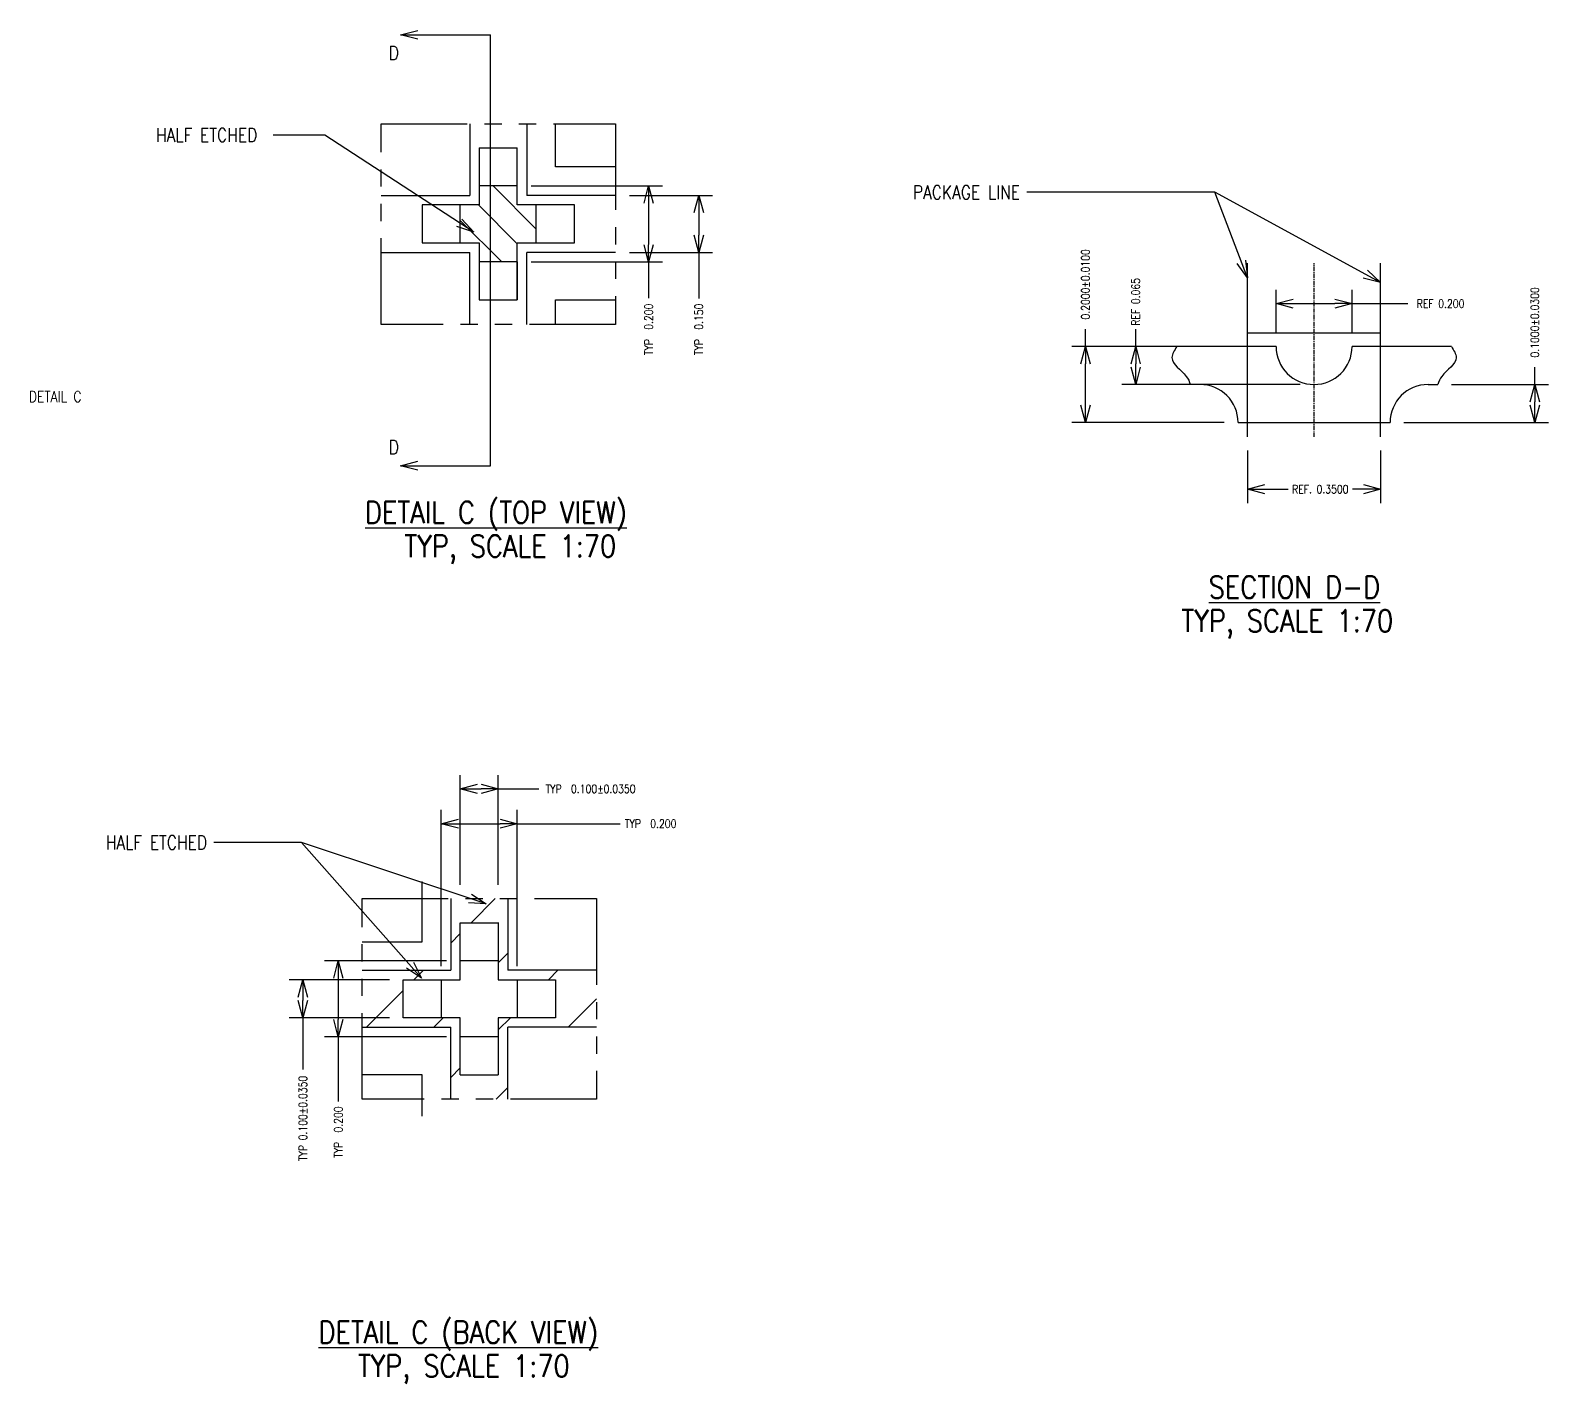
# Model space of a CAD drawing. Extents: x 24 to 818, y 14 to 516.
# Drawn here: x 537.9 to 817.5, y 24 to 273.3 of the extents above; entities that cross this region are included whole.
import ezdxf

# ---------------------------------------------------------------- set-up
doc = ezdxf.new("R2010")
doc.units = 0
doc.header["$LTSCALE"] = 12.7
doc.header["$MEASUREMENT"] = 0
doc.header["$PDMODE"] = 2
doc.linetypes.add('CENTER', pattern=[2, 1.25, -0.25, 0.25, -0.25])
doc.linetypes.add('PHANTOM', pattern=[2.5, 1.25, -0.25, 0.25, -0.25, 0.25, -0.25])
doc.layers.get('0').update_dxf_attribs({"linetype": 'CONTINUOUS'})
doc.layers.get('DEFPOINTS').update_dxf_attribs({"linetype": 'CONTINUOUS'})
for name, color, linetype in [('SH-02_CENTER', 2, 'CENTER'), ('SH-02_DIM', 4, 'CONTINUOUS'), ('SH-02_HATCH', 10, 'CONTINUOUS'), ('SH-02_HIDDEN', 6, 'CONTINUOUS'), ('SH-02_MISC', 5, 'CONTINUOUS'), ('SH-02_NOTES', 3, 'CONTINUOUS'), ('SH-02_OBJECT', 7, 'CONTINUOUS'), ('SH-02_PHANTOM', 1, 'PHANTOM')]:
    doc.layers.add(name, color=color, linetype=linetype)
doc.styles.get("Standard").update_dxf_attribs({"font": 'simplex.shx', "width": 0.82})
doc.dimstyles.get("Standard").update_dxf_attribs({"dimtxt": 0.18, "dimasz": 0.18, "dimexe": 0.18, "dimexo": 0.0625, "dimgap": 0.09, "dimtad": 0, "dimtih": 1, "dimtoh": 1, "dimdec": 4, "dimzin": 0, "dimdsep": 46, "dimtxsty": 'STANDARD', "dimcen": 0.09, "dimadec": 0, "dimazin": 0, "dimtfac": 1, "dimtdec": 4, "dimtofl": 0, "dimtmove": 0, "dimatfit": 3, "dimfxl": 1, "dimtolj": 1, "dimtzin": 0, "dimarcsym": 0})
doc.dimstyles.new('STANDARD$0', dxfattribs={"dimtxt": 0.18, "dimasz": 0.18, "dimexe": 0.18, "dimexo": 0.0625, "dimgap": 0.09, "dimtad": 0, "dimtih": 1, "dimtoh": 1, "dimdec": 4, "dimzin": 0, "dimdsep": 46, "dimtxsty": 'STANDARD', "dimcen": 0.09, "dimadec": 0, "dimazin": 0, "dimtfac": 1, "dimtdec": 4, "dimtofl": 0, "dimtmove": 0, "dimatfit": 3, "dimfxl": 1, "dimtolj": 1, "dimtzin": 0, "dimarcsym": 0})

# ---------------------------------------------------------------- blocks, each defined once
blk = doc.blocks.new('_Open30')
at = {"color": 0, "lineweight": -2}
for p, q in [((-1, 0.268), (0, 0)), ((0, 0), (-1, -0.268)), ((0, 0), (-1, 0))]:
    blk.add_line(p, q, dxfattribs=at)
blk = doc.blocks.new('*D29')
at = {"layer": 'DEFPOINTS', "color": 0, "ltscale": 0.05, "transparency": 16777216}
for p in [(627.62, 244.65), (627.62, 230.65), (651.8, 230.65)]:
    blk.add_point(p, dxfattribs=at)
at = {"layer": 'SH-02_DIM', "ltscale": 0.05, "transparency": 16777216}
for p, q in [((630.16, 244.65), (654.34, 244.65)), ((651.8, 241.48), (651.8, 233.83)), ((630.16, 230.65), (654.34, 230.65)), ((651.8, 230.65), (651.8, 224))]:
    blk.add_line(p, q, dxfattribs=at)
at = {"layer": 'SH-02_DIM', "ltscale": 0.05, "transparency": 16777216, "xscale": 3.175000000000011, "yscale": 3.175000000000011, "zscale": 3.175000000000011}
for p, rotation in [((651.8, 244.65), 90), ((651.8, 230.65), 270)]:
    blk.add_blockref('_Open30', p, dxfattribs=dict(at, rotation=rotation))
at = {"layer": 'SH-02_DIM', "ltscale": 0.05, "transparency": 16777216, "insert": (651.8, 217.8), "char_height": 1.524, "attachment_point": 5, "rotation": 90}
blk.add_mtext('\\A1; TYP  0.200', dxfattribs=at)
blk = doc.blocks.new('*D30')
at = {"layer": 'DEFPOINTS', "color": 0, "ltscale": 0.05, "transparency": 16777216}
for p in [(588.13, 98.38), (606.62, 98.38), (606.62, 91.38)]:
    blk.add_point(p, dxfattribs=at)
at = {"layer": 'SH-02_DIM', "ltscale": 0.05, "transparency": 16777216}
for p, q in [((604.08, 98.38), (585.59, 98.38)), ((588.13, 95.21), (588.13, 94.56)), ((604.08, 91.38), (585.59, 91.38)), ((588.13, 91.38), (588.13, 81.85))]:
    blk.add_line(p, q, dxfattribs=at)
at = {"layer": 'SH-02_DIM', "ltscale": 0.05, "transparency": 16777216, "xscale": 3.175000000000011, "yscale": 3.175000000000011, "zscale": 3.175000000000011}
for p, rotation in [((588.13, 98.38), 90), ((588.13, 91.38), 270)]:
    blk.add_blockref('_Open30', p, dxfattribs=dict(at, rotation=rotation))
at = {"layer": 'SH-02_DIM', "ltscale": 0.05, "transparency": 16777216, "insert": (588.13, 72.85), "char_height": 1.524, "attachment_point": 5, "rotation": 90}
blk.add_mtext('\\A1;TYP 0.100±0.0350', dxfattribs=at)
blk = doc.blocks.new('*D31')
at = {"layer": 'DEFPOINTS', "color": 0, "ltscale": 0.05, "transparency": 16777216}
for p in [(617.12, 133.56), (617.12, 113.35), (624.12, 113.35)]:
    blk.add_point(p, dxfattribs=at)
at = {"layer": 'SH-02_DIM', "ltscale": 0.05, "transparency": 16777216}
for p, q in [((617.12, 115.89), (617.12, 136.1)), ((624.12, 115.89), (624.12, 136.1)), ((620.3, 133.56), (620.95, 133.56)), ((624.12, 133.56), (631.56, 133.56))]:
    blk.add_line(p, q, dxfattribs=at)
at = {"layer": 'SH-02_DIM', "ltscale": 0.05, "transparency": 16777216, "xscale": 3.175000000000011, "yscale": 3.175000000000011, "zscale": 3.175000000000011, "rotation": 180}
blk.add_blockref('_Open30', (617.12, 133.56), dxfattribs=at)
at = {"layer": 'SH-02_DIM', "ltscale": 0.05, "transparency": 16777216, "xscale": 3.175000000000011, "yscale": 3.175000000000011, "zscale": 3.175000000000011}
blk.add_blockref('_Open30', (624.12, 133.56), dxfattribs=at)
at = {"layer": 'SH-02_DIM', "ltscale": 0.05, "transparency": 16777216, "insert": (641.12, 133.56), "char_height": 1.524, "attachment_point": 5}
blk.add_mtext('\\A1;TYP  0.100±0.0350', dxfattribs=at)
blk = doc.blocks.new('*D32')
at = {"layer": 'DEFPOINTS', "color": 0, "ltscale": 0.05, "transparency": 16777216}
for p in [(594.65, 101.88), (617.12, 101.88), (617.12, 87.88)]:
    blk.add_point(p, dxfattribs=at)
at = {"layer": 'SH-02_DIM', "ltscale": 0.05, "transparency": 16777216}
for p, q in [((614.58, 101.88), (592.11, 101.88)), ((594.65, 98.71), (594.65, 91.06)), ((614.58, 87.88), (592.11, 87.88)), ((594.65, 87.88), (594.65, 75.96))]:
    blk.add_line(p, q, dxfattribs=at)
at = {"layer": 'SH-02_DIM', "ltscale": 0.05, "transparency": 16777216, "xscale": 3.175000000000011, "yscale": 3.175000000000011, "zscale": 3.175000000000011}
for p, rotation in [((594.65, 101.88), 90), ((594.65, 87.88), 270)]:
    blk.add_blockref('_Open30', p, dxfattribs=dict(at, rotation=rotation))
at = {"layer": 'SH-02_DIM', "ltscale": 0.05, "transparency": 16777216, "insert": (594.65, 70.32), "char_height": 1.524, "attachment_point": 5, "rotation": 90}
blk.add_mtext('\\A1;TYP  0.200', dxfattribs=at)
blk = doc.blocks.new('*D33')
at = {"layer": 'DEFPOINTS', "color": 0, "ltscale": 0.05, "transparency": 16777216}
for p in [(613.62, 127.15), (613.62, 98.38), (627.62, 98.38)]:
    blk.add_point(p, dxfattribs=at)
at = {"layer": 'SH-02_DIM', "ltscale": 0.05, "transparency": 16777216}
for p, q in [((613.62, 100.92), (613.62, 129.69)), ((627.62, 100.92), (627.62, 129.69)), ((616.8, 127.15), (624.45, 127.15)), ((627.62, 127.15), (646.55, 127.15))]:
    blk.add_line(p, q, dxfattribs=at)
at = {"layer": 'SH-02_DIM', "ltscale": 0.05, "transparency": 16777216, "xscale": 3.175000000000011, "yscale": 3.175000000000011, "zscale": 3.175000000000011, "rotation": 180}
blk.add_blockref('_Open30', (613.62, 127.15), dxfattribs=at)
at = {"layer": 'SH-02_DIM', "ltscale": 0.05, "transparency": 16777216, "xscale": 3.175000000000011, "yscale": 3.175000000000011, "zscale": 3.175000000000011}
blk.add_blockref('_Open30', (627.62, 127.15), dxfattribs=at)
at = {"layer": 'SH-02_DIM', "ltscale": 0.05, "transparency": 16777216, "insert": (652.18, 127.15), "char_height": 1.524, "attachment_point": 5}
blk.add_mtext('\\A1;TYP  0.200', dxfattribs=at)
blk = doc.blocks.new('*D36')
at = {"layer": 'DEFPOINTS', "color": 0, "ltscale": 0.05, "transparency": 16777216}
for p in [(750.82, 215.07), (732.25, 201.07), (760.35, 201.07)]:
    blk.add_point(p, dxfattribs=at)
at = {"layer": 'SH-02_DIM', "ltscale": 0.05, "transparency": 16777216}
for p, q in [((732.25, 215.07), (732.25, 218.24)), ((748.28, 215.07), (729.71, 215.07)), ((732.25, 204.24), (732.25, 211.89)), ((757.81, 201.07), (729.71, 201.07))]:
    blk.add_line(p, q, dxfattribs=at)
at = {"layer": 'SH-02_DIM', "ltscale": 0.05, "transparency": 16777216, "xscale": 3.175000000000011, "yscale": 3.175000000000011, "zscale": 3.175000000000011}
for p, rotation in [((732.25, 215.07), 90), ((732.25, 201.07), 270)]:
    blk.add_blockref('_Open30', p, dxfattribs=dict(at, rotation=rotation))
at = {"layer": 'SH-02_DIM', "ltscale": 0.05, "transparency": 16777216, "insert": (732.25, 226.08), "char_height": 1.524, "attachment_point": 5, "rotation": 90}
blk.add_mtext('\\A1; 0.2000±0.0100', dxfattribs=at)
blk = doc.blocks.new('*D37')
at = {"layer": 'DEFPOINTS', "color": 0, "ltscale": 0.05, "transparency": 16777216}
for p in [(762.1, 198.44), (786.6, 198.44), (786.6, 188.77)]:
    blk.add_point(p, dxfattribs=at)
at = {"layer": 'SH-02_DIM', "ltscale": 0.05, "transparency": 16777216}
for p, q in [((762.1, 195.9), (762.1, 186.23)), ((786.6, 195.9), (786.6, 186.23)), ((765.28, 188.77), (769.56, 188.77)), ((783.43, 188.77), (781.43, 188.77))]:
    blk.add_line(p, q, dxfattribs=at)
at = {"layer": 'SH-02_DIM', "ltscale": 0.05, "transparency": 16777216, "xscale": 3.175000000000011, "yscale": 3.175000000000011, "zscale": 3.175000000000011, "rotation": 180}
blk.add_blockref('_Open30', (762.1, 188.77), dxfattribs=at)
at = {"layer": 'SH-02_DIM', "ltscale": 0.05, "transparency": 16777216, "xscale": 3.175000000000011, "yscale": 3.175000000000011, "zscale": 3.175000000000011}
blk.add_blockref('_Open30', (786.6, 188.77), dxfattribs=at)
at = {"layer": 'SH-02_DIM', "ltscale": 0.05, "transparency": 16777216, "insert": (775.5, 188.77), "char_height": 1.524, "attachment_point": 5}
blk.add_mtext('\\A1;REF. 0.3500', dxfattribs=at)
blk = doc.blocks.new('*D34')
at = {"layer": 'DEFPOINTS', "color": 0, "ltscale": 0.05, "transparency": 16777216}
for p in [(781.35, 222.96), (767.35, 215.07), (781.35, 215.07)]:
    blk.add_point(p, dxfattribs=at)
at = {"layer": 'SH-02_DIM', "ltscale": 0.05, "transparency": 16777216}
for p, q in [((767.35, 217.61), (767.35, 225.5)), ((781.35, 217.61), (781.35, 225.5)), ((770.53, 222.96), (778.18, 222.96)), ((781.35, 222.96), (791.61, 222.96))]:
    blk.add_line(p, q, dxfattribs=at)
at = {"layer": 'SH-02_DIM', "ltscale": 0.05, "transparency": 16777216, "xscale": 3.175000000000011, "yscale": 3.175000000000011, "zscale": 3.175000000000011, "rotation": 180}
blk.add_blockref('_Open30', (767.35, 222.96), dxfattribs=at)
at = {"layer": 'SH-02_DIM', "ltscale": 0.05, "transparency": 16777216, "xscale": 3.175000000000011, "yscale": 3.175000000000011, "zscale": 3.175000000000011}
blk.add_blockref('_Open30', (781.35, 222.96), dxfattribs=at)
at = {"layer": 'SH-02_DIM', "ltscale": 0.05, "transparency": 16777216, "insert": (797.22, 222.96), "char_height": 1.524, "attachment_point": 5}
blk.add_mtext('\\A1; REF 0.200', dxfattribs=at)
blk = doc.blocks.new('*D35')
at = {"layer": 'DEFPOINTS', "color": 0, "ltscale": 0.05, "transparency": 16777216}
for p in [(741.5, 215.07), (767.35, 215.07), (774.35, 208.07)]:
    blk.add_point(p, dxfattribs=at)
at = {"layer": 'SH-02_DIM', "ltscale": 0.05, "transparency": 16777216}
for p, q in [((741.5, 215.07), (741.5, 218.24)), ((764.81, 215.07), (738.96, 215.07)), ((741.5, 211.24), (741.5, 211.89)), ((771.81, 208.07), (738.96, 208.07))]:
    blk.add_line(p, q, dxfattribs=at)
at = {"layer": 'SH-02_DIM', "ltscale": 0.05, "transparency": 16777216, "xscale": 3.175000000000011, "yscale": 3.175000000000011, "zscale": 3.175000000000011}
for p, rotation in [((741.5, 215.07), 90), ((741.5, 208.07), 270)]:
    blk.add_blockref('_Open30', p, dxfattribs=dict(at, rotation=rotation))
at = {"layer": 'SH-02_DIM', "ltscale": 0.05, "transparency": 16777216, "insert": (741.5, 223.29), "char_height": 1.524, "attachment_point": 5, "rotation": 90}
blk.add_mtext('\\A1;REF 0.065', dxfattribs=at)
blk = doc.blocks.new('A$C0996f46f')
at = {"layer": 'SH-02_HATCH', "ltscale": 0.05}
h = blk.add_hatch(dxfattribs=at)
h.set_pattern_fill('ANSI31', color=10, scale=35, angle=-90)
h.set_pattern_definition([(315, (-950.8747, -198.348), (3.093592, 3.093592), [])])
h.paths.add_polyline_path([(30.35, 26.85), (26.85, 26.85), (26.85, 30.35), (19.85, 30.35), (19.85, 26.85), (16.35, 26.85), (16.35, 19.85), (19.85, 19.85), (19.85, 16.35), (26.85, 16.35), (26.85, 19.85), (30.35, 19.85)])
at = {"layer": 'SH-02_HIDDEN'}
for p, q in [((19.85, 37.35), (19.85, 30.35)), ((19.85, 37.35), (26.85, 37.35)), ((26.85, 30.35), (26.85, 37.35)), ((16.35, 26.85), (9.35, 26.85)), ((9.35, 26.85), (9.35, 19.85)), ((37.35, 26.85), (30.35, 26.85)), ((37.35, 19.85), (37.35, 26.85)), ((9.35, 19.85), (16.35, 19.85)), ((30.35, 19.85), (37.35, 19.85)), ((19.85, 16.35), (19.85, 9.35)), ((26.85, 9.35), (26.85, 16.35)), ((26.85, 16.35), (26.85, 9.35)), ((19.85, 9.35), (26.85, 9.35))]:
    blk.add_line(p, q, dxfattribs=at)
at = {"layer": 'SH-02_MISC', "ltscale": 0.05}
for p, q in [((33.85, 33.85), (33.85, 41.81)), ((44.95, 33.85), (33.85, 33.85)), ((33.85, 9.35), (44.95, 9.35)), ((33.85, 4.83), (33.85, 9.35))]:
    blk.add_line(p, q, dxfattribs=at)
at = {"layer": 'SH-02_OBJECT', "ltscale": 0.05}
for p, q in [((18.1, 41.81), (18.1, 28.6)), ((28.6, 41.81), (28.6, 28.6)), ((1.75, 28.6), (18.1, 28.6)), ((26.85, 30.35), (19.85, 30.35)), ((19.85, 30.35), (19.85, 26.85)), ((26.85, 26.85), (26.85, 30.35)), ((44.95, 28.6), (28.6, 28.6)), ((16.35, 19.85), (16.35, 26.85)), ((19.85, 26.85), (16.35, 26.85)), ((30.35, 26.85), (26.85, 26.85)), ((30.35, 19.85), (30.35, 26.85)), ((16.35, 19.85), (19.85, 19.85)), ((19.85, 19.85), (19.85, 16.35)), ((26.85, 16.35), (26.85, 19.85)), ((26.85, 19.85), (30.35, 19.85)), ((1.75, 18.1), (18.1, 18.1)), ((18.1, 4.83), (18.1, 18.1)), ((44.95, 18.1), (28.6, 18.1)), ((28.6, 4.83), (28.6, 18.1)), ((26.85, 16.35), (19.85, 16.35))]:
    blk.add_line(p, q, dxfattribs=at)
at = {"layer": 'SH-02_PHANTOM'}
blk.add_lwpolyline([(1.75, 41.81), (44.95, 41.81), (44.95, 4.83), (1.75, 4.83)], close=True, dxfattribs=at)
blk = doc.blocks.new('*D103')
at = {"layer": 'DEFPOINTS', "color": 0, "ltscale": 0.05, "transparency": 16777216}
for p in [(645.72, 242.9), (645.72, 232.4), (661.04, 232.4)]:
    blk.add_point(p, dxfattribs=at)
at = {"layer": 'SH-02_DIM', "ltscale": 0.05, "transparency": 16777216}
for p, q in [((648.26, 242.9), (663.58, 242.9)), ((661.04, 239.73), (661.04, 235.58)), ((648.26, 232.4), (663.58, 232.4)), ((661.04, 232.4), (661.04, 223.88))]:
    blk.add_line(p, q, dxfattribs=at)
at = {"layer": 'SH-02_DIM', "ltscale": 0.05, "transparency": 16777216, "xscale": 3.175000000000011, "yscale": 3.175000000000011, "zscale": 3.175000000000011}
for p, rotation in [((661.04, 242.9), 90), ((661.04, 232.4), 270)]:
    blk.add_blockref('_Open30', p, dxfattribs=dict(at, rotation=rotation))
at = {"layer": 'SH-02_DIM', "ltscale": 0.05, "transparency": 16777216, "insert": (661.04, 217.8), "char_height": 1.524, "attachment_point": 5, "rotation": 90}
blk.add_mtext('\\A1; TYP  0.150', dxfattribs=at)
blk = doc.blocks.new('A$C8e5efa92')
at = {"layer": 'SH-02_HATCH', "ltscale": 0.05}
h = blk.add_hatch(dxfattribs=at)
h.set_pattern_fill('ANSI31', color=256, scale=70)
h.set_pattern_definition([(45, (-600.77, -71.532), (-6.18718, 6.18718), [])])
h.paths.add_polyline_path([(41.45, 28.6), (25.1, 28.6), (25.1, 41.81), (14.6, 41.81), (14.6, 28.6), (-1.75, 28.6), (-1.75, 18.1), (14.6, 18.1), (14.6, 4.83), (25.1, 4.83), (25.1, 18.1), (41.45, 18.1)])
h.paths.add_polyline_path([(33.85, 19.85), (26.85, 19.85), (23.35, 19.85), (23.35, 16.35), (23.35, 9.35), (16.35, 9.35), (16.35, 16.35), (16.35, 19.85), (12.85, 19.85), (5.85, 19.85), (5.85, 26.85), (12.85, 26.85), (16.35, 26.85), (16.35, 30.35), (16.35, 37.35), (23.35, 37.35), (23.35, 30.35), (23.35, 26.85), (26.85, 26.85), (33.85, 26.85)], flags=16)
at = {"layer": 'SH-02_HIDDEN', "ltscale": 0.05}
for p, q in [((23.35, 30.35), (16.35, 30.35)), ((12.85, 26.85), (12.85, 19.85)), ((26.85, 26.85), (26.85, 19.85)), ((23.35, 16.35), (16.35, 16.35))]:
    blk.add_line(p, q, dxfattribs=at)
at = {"layer": 'SH-02_MISC', "ltscale": 0.05}
for p, q in [((9.35, 33.85), (9.35, 44.95)), ((-1.75, 33.85), (9.35, 33.85)), ((9.35, 9.35), (-1.75, 9.35)), ((9.35, 1.75), (9.35, 9.35))]:
    blk.add_line(p, q, dxfattribs=at)
at = {"layer": 'SH-02_OBJECT', "ltscale": 0.05}
for p, q in [((14.6, 41.81), (14.6, 28.6)), ((25.1, 41.81), (25.1, 28.6)), ((16.35, 30.35), (16.35, 37.35)), ((16.35, 37.35), (23.35, 37.35)), ((23.35, 37.39), (23.35, 30.35)), ((-1.75, 28.6), (14.6, 28.6)), ((16.35, 26.85), (16.35, 30.35)), ((23.35, 30.35), (23.35, 26.85)), ((41.45, 28.6), (25.1, 28.6)), ((5.85, 19.85), (5.85, 26.85)), ((5.85, 26.85), (12.85, 26.85)), ((12.85, 26.85), (16.35, 26.85)), ((23.35, 26.85), (26.85, 26.85)), ((26.85, 26.85), (33.85, 26.85)), ((33.85, 26.85), (33.85, 19.85)), ((12.85, 19.85), (5.85, 19.85)), ((16.35, 19.85), (12.85, 19.85)), ((16.35, 16.35), (16.35, 19.85)), ((26.85, 19.85), (23.35, 19.85)), ((23.35, 19.85), (23.35, 16.35)), ((33.85, 19.85), (26.85, 19.85)), ((-1.75, 18.1), (14.6, 18.1)), ((14.6, 4.83), (14.6, 18.1)), ((25.1, 4.83), (25.1, 18.1)), ((41.45, 18.1), (25.1, 18.1)), ((16.35, 9.35), (16.35, 16.35)), ((23.35, 16.35), (23.35, 9.35)), ((16.35, 9.35), (23.35, 9.35))]:
    blk.add_line(p, q, dxfattribs=at)
at = {"layer": 'SH-02_PHANTOM'}
blk.add_lwpolyline([(-1.75, 41.81), (41.45, 41.81), (41.45, 4.83), (-1.75, 4.83)], close=True, dxfattribs=at)
blk = doc.blocks.new('*D105')
at = {"layer": 'DEFPOINTS', "color": 0, "ltscale": 0.05, "transparency": 16777216}
for p in [(797.15, 208.07), (788.35, 201.07), (815.01, 201.07)]:
    blk.add_point(p, dxfattribs=at)
at = {"layer": 'SH-02_DIM', "ltscale": 0.05, "transparency": 16777216}
for p, q in [((815.01, 208.07), (815.01, 211.24)), ((799.69, 208.07), (817.55, 208.07)), ((815.01, 204.24), (815.01, 204.89)), ((790.89, 201.07), (817.55, 201.07))]:
    blk.add_line(p, q, dxfattribs=at)
at = {"layer": 'SH-02_DIM', "ltscale": 0.05, "transparency": 16777216, "xscale": 3.175000000000011, "yscale": 3.175000000000011, "zscale": 3.175000000000011}
for p, rotation in [((815.01, 208.07), 90), ((815.01, 201.07), 270)]:
    blk.add_blockref('_Open30', p, dxfattribs=dict(at, rotation=rotation))
at = {"layer": 'SH-02_DIM', "ltscale": 0.05, "transparency": 16777216, "insert": (815.01, 219.08), "char_height": 1.524, "attachment_point": 5, "rotation": 90}
blk.add_mtext('\\A1; 0.1000±0.0300', dxfattribs=at)

msp = doc.modelspace()

# ---------------------------------------------------------------- linework, layer by layer
at = {"layer": 'SH-02_CENTER', "ltscale": 0.05}
msp.add_line((774.35168, 198.44081), (774.35168, 230.42513), dxfattribs=at)
at = {"layer": 'SH-02_MISC', "ltscale": 0.05}
for p, q in [((762.10152, 198.44081), (762.10152, 230.42513)), ((786.60184, 198.44081), (786.60184, 230.42513))]:
    msp.add_line(p, q, dxfattribs=at)
at = {"layer": 'SH-02_NOTES', "ltscale": 0.05}
msp.add_line((622.70074, 193.09675), (622.70074, 272.49207), dxfattribs=at)
at = {"layer": 'SH-02_OBJECT', "ltscale": 0.05}
for p, q in [((786.60184, 217.55252), (762.10152, 217.55252)), ((767.35168, 215.06581), (749.06776, 215.06581)), ((799.63559, 215.06581), (781.35168, 215.06581)), ((753.35168, 208.06581), (751.55115, 208.06581)), ((795.35168, 208.06581), (797.15221, 208.06581)), ((760.35136, 201.06581), (788.35168, 201.06581))]:
    msp.add_line(p, q, dxfattribs=at)
for centre, start, end in [((774.35168, 215.06581), 180, 270), ((774.35168, 215.06581), 270, 0), ((753.35168, 201.06581), 0, 90), ((795.35168, 201.06581), 90, 180)]:
    msp.add_arc(centre, 7, start, end, dxfattribs=at)
for points in [[(749.06776, 215.06581), (748.62296, 214.36497), (747.31084, 212.29758), (750.55447, 210.36633), (751.40705, 208.59144), (751.55115, 208.06581)], [(799.63559, 215.06581), (800.08039, 214.36497), (801.39251, 212.29758), (798.14888, 210.36633), (797.2963, 208.59144), (797.15221, 208.06581)]]:
    msp.add_open_spline(points, degree=3, knots=[0, 0, 0, 0, 2.225756887, 6.565736127, 8.279254403, 8.279254403, 8.279254403, 8.279254403], dxfattribs=at)

# ---------------------------------------------------------------- block references
for name, p in [('A$C0996f46f', (600.77016, 214.30138)), ('A$C8e5efa92', (600.77016, 71.5318))]:
    msp.add_blockref(name, p, dxfattribs=at)

# ---------------------------------------------------------------- texts
at = {"layer": 'SH-02_NOTES', "width": 0.857639}
for s, p in [('%%UDETAIL C (TOP VIEW)', (599.5825, 182.48586)), ('TYP, SCALE 1:70', (606.82722, 176.27757)), ('%%USECTION D-D', (754.95238, 168.7193)), ('TYP, SCALE 1:70', (749.9188, 162.51101)), ('%%UDETAIL C (BACK VIEW)', (591.01617, 31.42088)), ('TYP, SCALE 1:70', (598.26088, 25.21259))]:
    msp.add_text(s, height=4.0500002, dxfattribs=at).set_placement(p)
at = {"layer": 'SH-02_NOTES', "ltscale": 0.05, "char_height": 2.54, "attachment_point": 1}
for insert in [(603.92856, 270.42861), (603.92856, 197.783)]:
    msp.add_mtext_dynamic_manual_height_columns('D', width=3.1665027, gutter_width=12.7, heights=[0], dxfattribs=dict(at, insert=insert))
at = {"layer": 'SH-02_NOTES', "ltscale": 0.05, "char_height": 2.54, "attachment_point": 6}
for s, insert in [('\\A1;HALF ETCHED', (579.72522, 254.02765)), ('\\A1;PACKAGE LINE', (720.18369, 243.47227)), ('\\A1;HALF ETCHED', (570.47788, 123.67879))]:
    msp.add_mtext(s, dxfattribs=dict(at, insert=insert))
at = {"layer": 'SH-02_NOTES', "linetype": 'PHANTOM', "ltscale": 0.05, "insert": (537.65513, 205.82733), "char_height": 2.032, "attachment_point": 4}
msp.add_mtext('\\A1;DETAIL C', dxfattribs=at)

# ---------------------------------------------------------------- dimensions: what is measured, and where the dimension line sits
at = {"layer": 'SH-02_DIM', "ltscale": 0.05}
for base, p1, p2, angle, text, override, picture, middle in [((651.79886, 230.65138), (627.62016, 244.65138), (627.62016, 230.65138), 90, ' TYP <>', {"dimscale": 25.4, "dimtxt": 0.06, "dimasz": 0.125, "dimexe": 0.1, "dimexo": 0.1, "dimgap": 0.01, "dimtih": 0, "dimtoh": 0, "dimdec": 3, "dimlfac": 0.014286, "dimzin": 1, "dimpost": ' <>\\X', "dimblk": 'Open30', "dimcen": -0.09, "dimclrd": 256, "dimclre": 256, "dimclrt": 256, "dimazin": 1, "dimtp": 0.03, "dimtm": 0.03, "dimtofl": 1, "dimldrblk": 'Open30', "dimlwd": -1, "dimlwe": -1}, '*D29', (651.79886, 217.79577)), ((661.03506, 232.40138), (645.72016, 242.90138), (645.72016, 232.40138), 90, ' TYP <>', {"dimscale": 25.4, "dimtxt": 0.06, "dimasz": 0.125, "dimexe": 0.1, "dimexo": 0.1, "dimgap": 0.01, "dimtih": 0, "dimtoh": 0, "dimdec": 3, "dimlfac": 0.014286, "dimzin": 1, "dimpost": ' <>\\X', "dimblk": 'Open30', "dimcen": -0.09, "dimclrd": 256, "dimclre": 256, "dimclrt": 256, "dimazin": 1, "dimtp": 0.03, "dimtm": 0.03, "dimtofl": 1, "dimldrblk": 'Open30', "dimlwd": -1, "dimlwe": -1}, '*D103', (661.03506, 217.79577)), ((617.12016, 133.55615), (624.12016, 113.34607), (617.12016, 113.34607), 180, 'TYP <>', {"dimscale": 25.4, "dimtxt": 0.06, "dimasz": 0.125, "dimexe": 0.1, "dimexo": 0.1, "dimgap": 0.01, "dimtih": 0, "dimtoh": 0, "dimdec": 3, "dimlfac": 0.014286, "dimzin": 1, "dimpost": ' <>\\X', "dimblk": 'Open30', "dimcen": -0.09, "dimclrd": 256, "dimclre": 256, "dimclrt": 256, "dimazin": 1, "dimtol": 1, "dimtp": 0.035, "dimtm": 0.035, "dimtofl": 1, "dimldrblk": 'Open30', "dimlwd": -1, "dimlwe": -1}, '*D31', (641.12458, 133.55615)), ((613.62016, 127.14702), (627.62016, 98.3818), (613.62016, 98.3818), 180, 'TYP <>', {"dimscale": 25.4, "dimtxt": 0.06, "dimasz": 0.125, "dimexe": 0.1, "dimexo": 0.1, "dimgap": 0.01, "dimtih": 0, "dimtoh": 0, "dimdec": 3, "dimlfac": 0.014286, "dimzin": 1, "dimpost": ' <>\\X', "dimblk": 'Open30', "dimcen": -0.09, "dimclrd": 256, "dimclre": 256, "dimclrt": 256, "dimazin": 1, "dimtp": 0.03, "dimtm": 0.03, "dimtofl": 1, "dimldrblk": 'Open30', "dimlwd": -1, "dimlwe": -1}, '*D33', (652.18469, 127.14702)), ((594.64506, 101.8818), (617.12016, 87.8818), (617.12016, 101.8818), 270, 'TYP <>', {"dimscale": 25.4, "dimtxt": 0.06, "dimasz": 0.125, "dimexe": 0.1, "dimexo": 0.1, "dimgap": 0.01, "dimtih": 0, "dimtoh": 0, "dimdec": 3, "dimlfac": 0.014286, "dimzin": 1, "dimpost": ' <>\\X', "dimblk": 'Open30', "dimcen": -0.09, "dimclrd": 256, "dimclre": 256, "dimclrt": 256, "dimazin": 1, "dimtp": 0.03, "dimtm": 0.03, "dimtofl": 1, "dimldrblk": 'Open30', "dimlwd": -1, "dimlwe": -1}, '*D32', (594.64506, 70.31727)), ((588.12915, 98.3818), (606.62016, 91.3818), (606.62016, 98.3818), 270, 'TYP<>', {"dimscale": 25.4, "dimtxt": 0.06, "dimasz": 0.125, "dimexe": 0.1, "dimexo": 0.1, "dimgap": 0.01, "dimtih": 0, "dimtoh": 0, "dimdec": 3, "dimlfac": 0.014286, "dimzin": 1, "dimpost": ' <>\\X', "dimblk": 'Open30', "dimcen": -0.09, "dimclrd": 256, "dimclre": 256, "dimclrt": 256, "dimazin": 1, "dimtol": 1, "dimtp": 0.035, "dimtm": 0.035, "dimtofl": 1, "dimldrblk": 'Open30', "dimlwd": -1, "dimlwe": -1}, '*D30', (588.12915, 72.84913))]:
    dim = msp.add_linear_dim(base=base, p1=p1, p2=p2, angle=angle, text=text, dimstyle='STANDARD$0', override=override, dxfattribs=at)
    dim.commit()
    dim.dimension.update_dxf_attribs({"geometry": picture, "text_midpoint": middle, "dimtype": 128})
for base, p1, p2, override, picture, middle in [((732.25055, 201.06581), (750.81792, 215.06581), (760.35168, 201.06581), {"dimscale": 25.4, "dimtxt": 0.06, "dimasz": 0.125, "dimexe": 0.1, "dimexo": 0.1, "dimgap": 0.01, "dimtih": 0, "dimtoh": 0, "dimlfac": 0.014286, "dimzin": 1, "dimpost": ' <>\\X', "dimblk": 'Open30', "dimcen": -0.09, "dimclrd": 256, "dimclre": 256, "dimclrt": 256, "dimazin": 1, "dimtol": 1, "dimlim": 0, "dimtp": 0.01, "dimtm": 0.01, "dimtofl": 1, "dimldrblk": 'Open30', "dimlwd": -1, "dimlwe": -1}, '*D36', (732.25055, 226.08215)), ((815.00815, 201.06581), (797.15221, 208.06581), (788.35168, 201.06581), {"dimscale": 25.4, "dimtxt": 0.06, "dimasz": 0.125, "dimexe": 0.1, "dimexo": 0.1, "dimgap": 0.01, "dimtih": 0, "dimtoh": 0, "dimlfac": 0.014286, "dimzin": 1, "dimpost": ' <>\\X', "dimblk": 'Open30', "dimcen": -0.09, "dimclrd": 256, "dimclre": 256, "dimclrt": 256, "dimazin": 1, "dimtol": 1, "dimtp": 0.03, "dimtm": 0.03, "dimtofl": 1, "dimldrblk": 'Open30', "dimlwd": -1, "dimlwe": -1}, '*D105', (815.00815, 219.08215))]:
    dim = msp.add_linear_dim(base=base, p1=p1, p2=p2, angle=90, dimstyle='STANDARD$0', override=override, dxfattribs=at)
    dim.commit()
    dim.dimension.update_dxf_attribs({"geometry": picture, "text_midpoint": middle, "dimtype": 128})
dim = msp.add_linear_dim(base=(741.49796, 215.06581), p1=(774.35168, 208.06581), p2=(767.35168, 215.06581), angle=90, text='REF 0.065', dimstyle='STANDARD$0', override={"dimscale": 25.4, "dimtxt": 0.06, "dimasz": 0.125, "dimexe": 0.1, "dimexo": 0.1, "dimgap": 0.01, "dimtih": 0, "dimtoh": 0, "dimdec": 3, "dimlfac": 0.014286, "dimzin": 1, "dimpost": ' <>\\X', "dimblk": 'Open30', "dimcen": -0.09, "dimclrd": 256, "dimclre": 256, "dimclrt": 256, "dimazin": 1, "dimtp": 0.03, "dimtm": 0.03, "dimtofl": 1, "dimldrblk": 'Open30', "dimlwd": -1, "dimlwe": -1}, dxfattribs=at)
dim.commit()
dim.dimension.update_dxf_attribs({"geometry": '*D35', "text_midpoint": (741.49796, 223.28525)})
dim = msp.add_linear_dim(base=(781.35168, 222.9559), p1=(767.35168, 215.06581), p2=(781.35168, 215.06581), dimstyle='STANDARD$0', override={"dimscale": 25.4, "dimtxt": 0.06, "dimasz": 0.125, "dimexe": 0.1, "dimexo": 0.1, "dimgap": 0.01, "dimtih": 0, "dimtoh": 0, "dimdec": 3, "dimlfac": 0.014286, "dimzin": 1, "dimpost": ' REF <>\\X', "dimblk": 'Open30', "dimcen": -0.09, "dimclrd": 256, "dimclre": 256, "dimclrt": 256, "dimazin": 1, "dimtp": 0.03, "dimtm": 0.03, "dimtofl": 1, "dimldrblk": 'Open30', "dimlwd": -1, "dimlwe": -1}, dxfattribs=at)
dim.commit()
dim.dimension.update_dxf_attribs({"geometry": '*D34', "text_midpoint": (797.22069, 222.9559), "dimtype": 128})
dim = msp.add_linear_dim(base=(786.60184, 188.77019), p1=(762.10152, 198.44081), p2=(786.60184, 198.44081), text='REF.<>', dimstyle='STANDARD$0', override={"dimscale": 25.4, "dimtxt": 0.06, "dimasz": 0.125, "dimexe": 0.1, "dimexo": 0.1, "dimgap": 0.01, "dimtih": 0, "dimtoh": 0, "dimlfac": 0.014286, "dimzin": 1, "dimpost": ' <>\\X', "dimblk": 'Open30', "dimcen": -0.09, "dimclrd": 256, "dimclre": 256, "dimclrt": 256, "dimazin": 1, "dimtp": 0.03, "dimtm": 0.03, "dimtofl": 1, "dimldrblk": 'Open30', "dimlwd": -1, "dimlwe": -1}, dxfattribs=at)
dim.commit()
dim.dimension.update_dxf_attribs({"geometry": '*D37', "text_midpoint": (775.49763, 188.77019), "dimtype": 128})

# ---------------------------------------------------------------- leaders
at = {"layer": 'SH-02_NOTES', "ltscale": 0.05}
for points in [[(606.09425, 272.49207), (622.70074, 272.49207)], [(786.60184, 226.87316), (756.06593, 243.47227)], [(606.09425, 193.09675), (622.70074, 193.09675)], [(621.90663, 112.36378), (587.84524, 123.67879), (571.74788, 123.67879)], [(609.95907, 98.69779), (587.84524, 123.67879)]]:
    msp.add_leader(points, dimstyle='STANDARD', override={"dimscale": 25.4, "dimtxt": 0.1, "dimasz": 0.125, "dimexe": 0.1, "dimexo": 0.1, "dimgap": 0.05, "dimtih": 0, "dimtoh": 0, "dimlfac": 0.2, "dimzin": 1, "dimpost": ' <>\\X', "dimcen": -0.09, "dimclrd": 256, "dimclre": 256, "dimclrt": 256, "dimazin": 1, "dimtp": 0.03, "dimtm": 0.03, "dimtofl": 1, "dimldrblk": 'Open30', "dimtfillclr": 256, "dimlwd": -1, "dimlwe": -1}, dxfattribs=at)
at = {"layer": 'SH-02_NOTES', "ltscale": 0.05, "annotation_type": 0, "has_hookline": 1, "hookline_direction": 1}
for points, text_width in [([(619.58307, 236.10039), (592.17927, 254.02765), (582.67786, 254.02765)], 20.92718), ([(762.10152, 227.7027), (756.06593, 243.47227), (721.45369, 243.47227)], 22.4149)]:
    msp.add_leader(points, dimstyle='STANDARD', override={"dimscale": 25.4, "dimtxt": 0.1, "dimasz": 0.125, "dimexe": 0.1, "dimexo": 0.1, "dimgap": 0.05, "dimtih": 0, "dimtoh": 0, "dimlfac": 0.2, "dimzin": 1, "dimpost": ' <>\\X', "dimcen": -0.09, "dimclrd": 256, "dimclre": 256, "dimclrt": 256, "dimazin": 1, "dimtp": 0.03, "dimtm": 0.03, "dimtofl": 1, "dimldrblk": 'Open30', "dimtfillclr": 256, "dimlwd": -1, "dimlwe": -1}, dxfattribs=dict(at, text_width=text_width))

doc.saveas('drawing.dxf')
